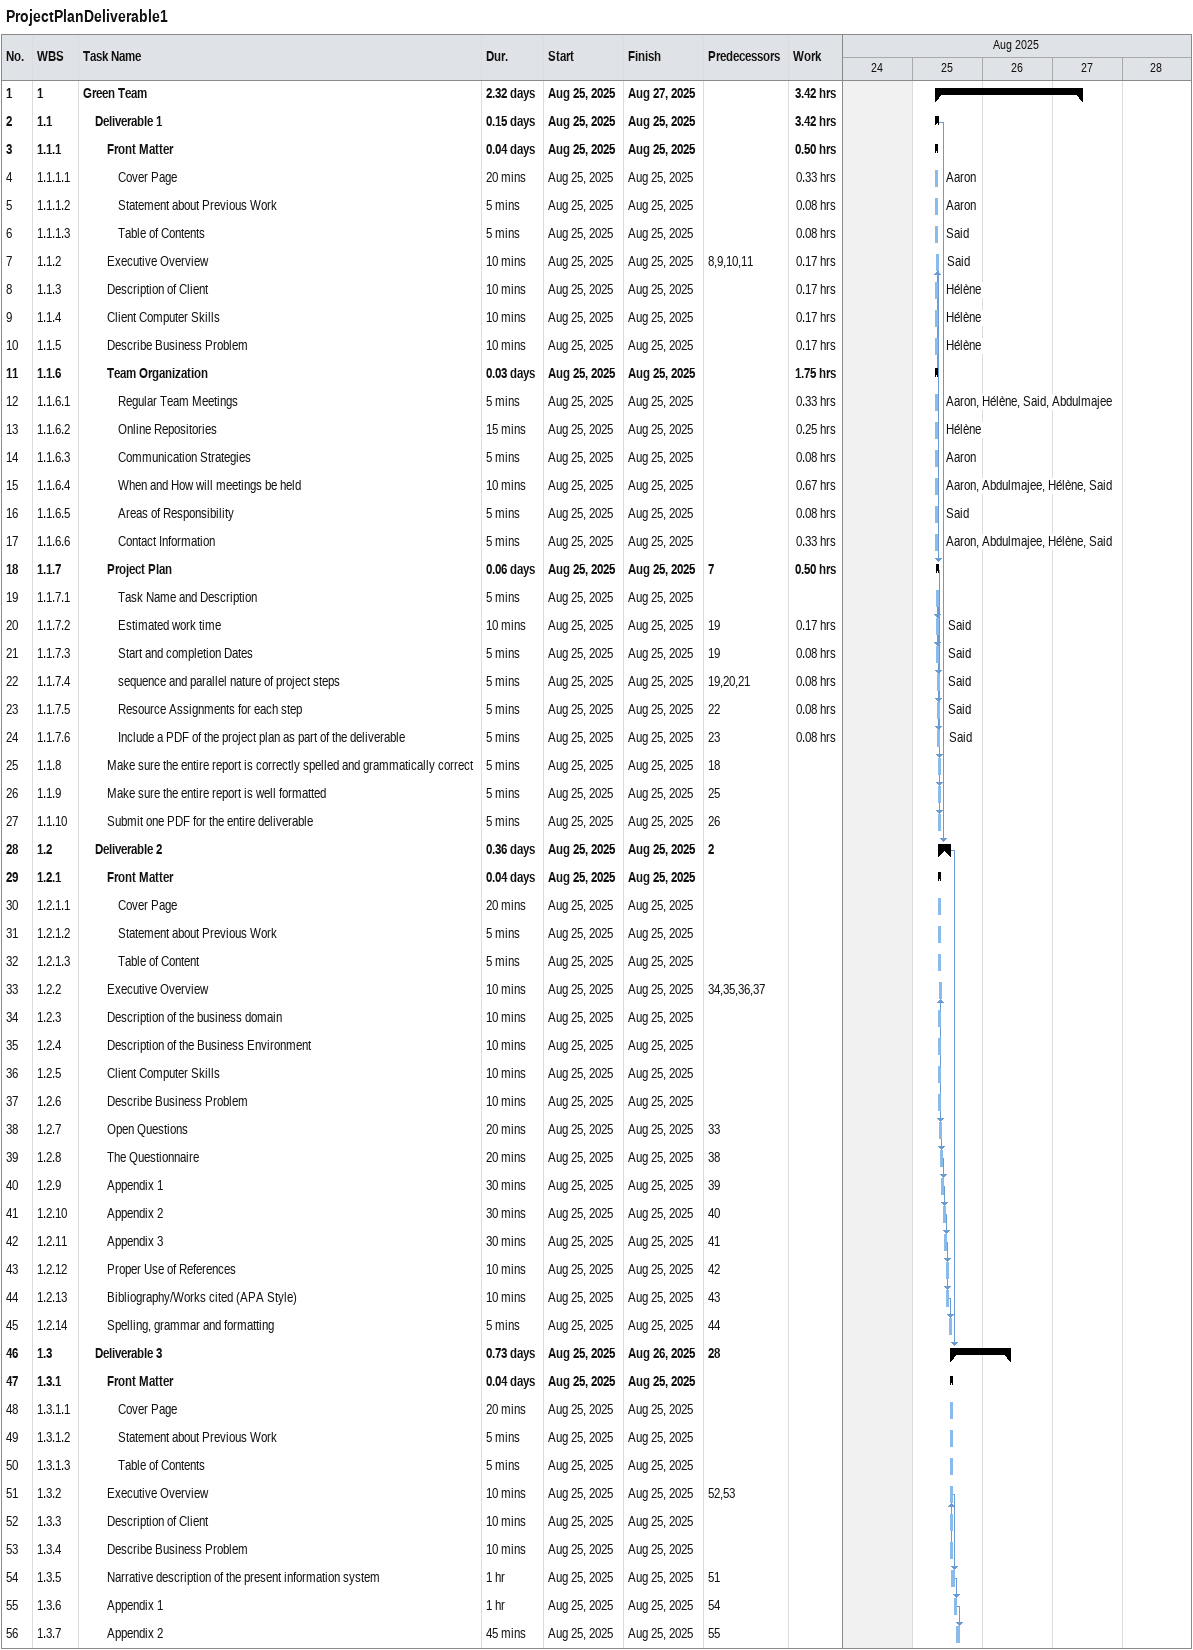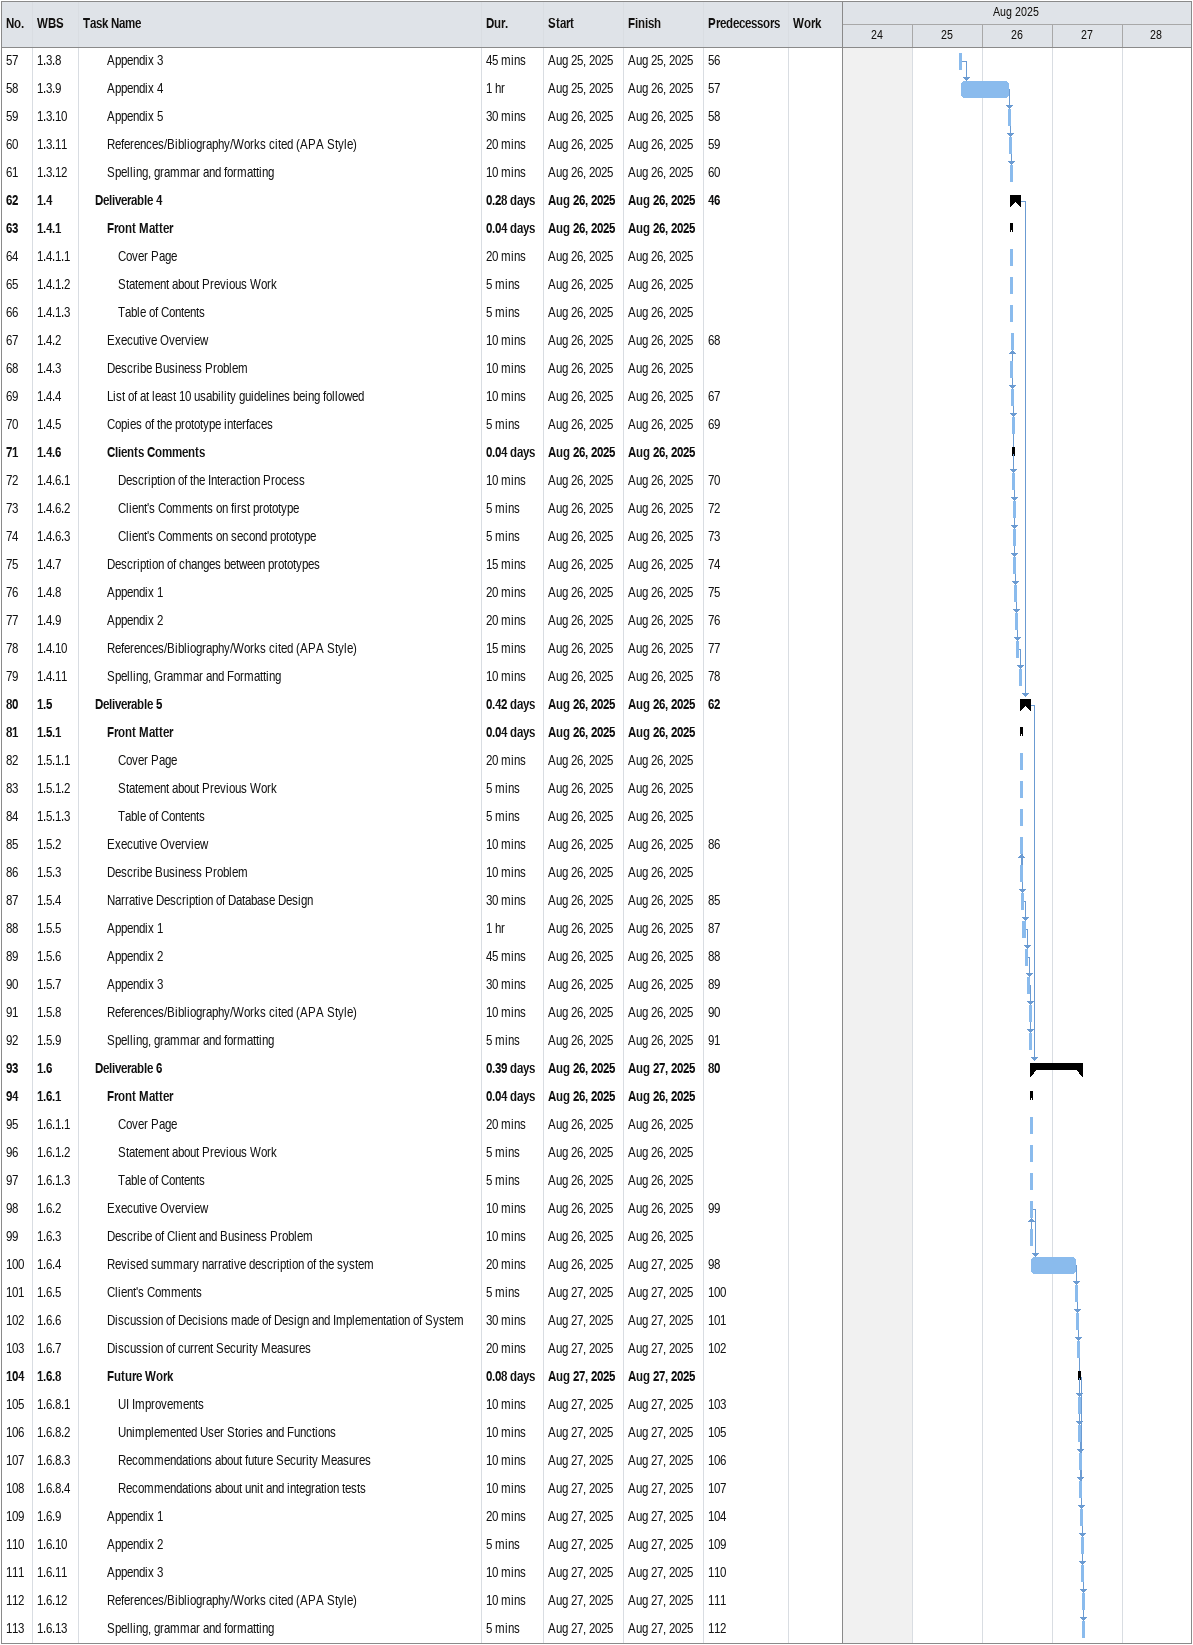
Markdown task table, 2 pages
ProjectPlanDeliverable1

| ID | WBS | Task | Duration | Start | Finish | Predecessors | Resources | Work (h) |
|---|---|---|---|---|---|---|---|---|
| 1 | 1 | **Green Team** | 2.32d | 2025-08-25 | 2025-08-27 |  |  | 3.42 |
| 2 | 1.1 | **Deliverable 1** | 0.15d | 2025-08-25 | 2025-08-25 |  |  | 3.42 |
| 3 | 1.1.1 | **Front Matter** | 0.04d | 2025-08-25 | 2025-08-25 |  |  | 0.50 |
| 4 | 1.1.1.1 | Cover Page | 20min | 2025-08-25 | 2025-08-25 |  | Aaron | 0.33 |
| 5 | 1.1.1.2 | Statement about Previous Work | 5min | 2025-08-25 | 2025-08-25 |  | Aaron | 0.08 |
| 6 | 1.1.1.3 | Table of Contents | 5min | 2025-08-25 | 2025-08-25 |  | Said | 0.08 |
| 7 | 1.1.2 | Executive Overview | 10min | 2025-08-25 | 2025-08-25 | 8, 9, 10, 11 | Said | 0.17 |
| 8 | 1.1.3 | Description of Client | 10min | 2025-08-25 | 2025-08-25 |  | Hélène | 0.17 |
| 9 | 1.1.4 | Client Computer Skills | 10min | 2025-08-25 | 2025-08-25 |  | Hélène | 0.17 |
| 10 | 1.1.5 | Describe Business Problem | 10min | 2025-08-25 | 2025-08-25 |  | Hélène | 0.17 |
| 11 | 1.1.6 | **Team Organization** | 0.03d | 2025-08-25 | 2025-08-25 |  |  | 1.75 |
| 12 | 1.1.6.1 | Regular Team Meetings | 5min | 2025-08-25 | 2025-08-25 |  | Aaron, Hélène, Said, Abdulmajee | 0.33 |
| 13 | 1.1.6.2 | Online Repositories | 15min | 2025-08-25 | 2025-08-25 |  | Hélène | 0.25 |
| 14 | 1.1.6.3 | Communication Strategies | 5min | 2025-08-25 | 2025-08-25 |  | Aaron | 0.08 |
| 15 | 1.1.6.4 | When and How will meetings be held | 10min | 2025-08-25 | 2025-08-25 |  | Aaron, Abdulmajee, Hélène, Said | 0.67 |
| 16 | 1.1.6.5 | Areas of Responsibility | 5min | 2025-08-25 | 2025-08-25 |  | Said | 0.08 |
| 17 | 1.1.6.6 | Contact Information | 5min | 2025-08-25 | 2025-08-25 |  | Aaron, Abdulmajee, Hélène, Said | 0.33 |
| 18 | 1.1.7 | **Project Plan** | 0.06d | 2025-08-25 | 2025-08-25 | 7 |  | 0.50 |
| 19 | 1.1.7.1 | Task Name and Description | 5min | 2025-08-25 | 2025-08-25 |  |  |  |
| 20 | 1.1.7.2 | Estimated work time | 10min | 2025-08-25 | 2025-08-25 | 19 | Said | 0.17 |
| 21 | 1.1.7.3 | Start and completion Dates | 5min | 2025-08-25 | 2025-08-25 | 19 | Said | 0.08 |
| 22 | 1.1.7.4 | sequence and parallel nature of project steps | 5min | 2025-08-25 | 2025-08-25 | 19, 20, 21 | Said | 0.08 |
| 23 | 1.1.7.5 | Resource Assignments for each step | 5min | 2025-08-25 | 2025-08-25 | 22 | Said | 0.08 |
| 24 | 1.1.7.6 | Include a PDF of the project plan as part of the deliverable | 5min | 2025-08-25 | 2025-08-25 | 23 | Said | 0.08 |
| 25 | 1.1.8 | Make sure the entire report is correctly spelled and grammatically correct | 5min | 2025-08-25 | 2025-08-25 | 18 |  |  |
| 26 | 1.1.9 | Make sure the entire report is well formatted | 5min | 2025-08-25 | 2025-08-25 | 25 |  |  |
| 27 | 1.1.10 | Submit one PDF for the entire deliverable | 5min | 2025-08-25 | 2025-08-25 | 26 |  |  |
| 28 | 1.2 | **Deliverable 2** | 0.36d | 2025-08-25 | 2025-08-25 | 2 |  |  |
| 29 | 1.2.1 | **Front Matter** | 0.04d | 2025-08-25 | 2025-08-25 |  |  |  |
| 30 | 1.2.1.1 | Cover Page | 20min | 2025-08-25 | 2025-08-25 |  |  |  |
| 31 | 1.2.1.2 | Statement about Previous Work | 5min | 2025-08-25 | 2025-08-25 |  |  |  |
| 32 | 1.2.1.3 | Table of Content | 5min | 2025-08-25 | 2025-08-25 |  |  |  |
| 33 | 1.2.2 | Executive Overview | 10min | 2025-08-25 | 2025-08-25 | 34, 35, 36, 37 |  |  |
| 34 | 1.2.3 | Description of the business domain | 10min | 2025-08-25 | 2025-08-25 |  |  |  |
| 35 | 1.2.4 | Description of the Business Environment | 10min | 2025-08-25 | 2025-08-25 |  |  |  |
| 36 | 1.2.5 | Client Computer Skills | 10min | 2025-08-25 | 2025-08-25 |  |  |  |
| 37 | 1.2.6 | Describe Business Problem | 10min | 2025-08-25 | 2025-08-25 |  |  |  |
| 38 | 1.2.7 | Open Questions | 20min | 2025-08-25 | 2025-08-25 | 33 |  |  |
| 39 | 1.2.8 | The Questionnaire | 20min | 2025-08-25 | 2025-08-25 | 38 |  |  |
| 40 | 1.2.9 | Appendix 1 | 30min | 2025-08-25 | 2025-08-25 | 39 |  |  |
| 41 | 1.2.10 | Appendix 2 | 30min | 2025-08-25 | 2025-08-25 | 40 |  |  |
| 42 | 1.2.11 | Appendix 3 | 30min | 2025-08-25 | 2025-08-25 | 41 |  |  |
| 43 | 1.2.12 | Proper Use of References | 10min | 2025-08-25 | 2025-08-25 | 42 |  |  |
| 44 | 1.2.13 | Bibliography/Works cited (APA Style) | 10min | 2025-08-25 | 2025-08-25 | 43 |  |  |
| 45 | 1.2.14 | Spelling, grammar and formatting | 5min | 2025-08-25 | 2025-08-25 | 44 |  |  |
| 46 | 1.3 | **Deliverable 3** | 0.73d | 2025-08-25 | 2025-08-26 | 28 |  |  |
| 47 | 1.3.1 | **Front Matter** | 0.04d | 2025-08-25 | 2025-08-25 |  |  |  |
| 48 | 1.3.1.1 | Cover Page | 20min | 2025-08-25 | 2025-08-25 |  |  |  |
| 49 | 1.3.1.2 | Statement about Previous Work | 5min | 2025-08-25 | 2025-08-25 |  |  |  |
| 50 | 1.3.1.3 | Table of Contents | 5min | 2025-08-25 | 2025-08-25 |  |  |  |
| 51 | 1.3.2 | Executive Overview | 10min | 2025-08-25 | 2025-08-25 | 52, 53 |  |  |
| 52 | 1.3.3 | Description of Client | 10min | 2025-08-25 | 2025-08-25 |  |  |  |
| 53 | 1.3.4 | Describe Business Problem | 10min | 2025-08-25 | 2025-08-25 |  |  |  |
| 54 | 1.3.5 | Narrative description of the present information system | 1h | 2025-08-25 | 2025-08-25 | 51 |  |  |
| 55 | 1.3.6 | Appendix 1 | 1h | 2025-08-25 | 2025-08-25 | 54 |  |  |
| 56 | 1.3.7 | Appendix 2 | 45min | 2025-08-25 | 2025-08-25 | 55 |  |  |
| 57 | 1.3.8 | Appendix 3 | 45min | 2025-08-25 | 2025-08-25 | 56 |  |  |
| 58 | 1.3.9 | Appendix 4 | 1h | 2025-08-25 | 2025-08-26 | 57 |  |  |
| 59 | 1.3.10 | Appendix 5 | 30min | 2025-08-26 | 2025-08-26 | 58 |  |  |
| 60 | 1.3.11 | References/Bibliography/Works cited (APA Style) | 20min | 2025-08-26 | 2025-08-26 | 59 |  |  |
| 61 | 1.3.12 | Spelling, grammar and formatting | 10min | 2025-08-26 | 2025-08-26 | 60 |  |  |
| 62 | 1.4 | **Deliverable 4** | 0.28d | 2025-08-26 | 2025-08-26 | 46 |  |  |
| 63 | 1.4.1 | **Front Matter** | 0.04d | 2025-08-26 | 2025-08-26 |  |  |  |
| 64 | 1.4.1.1 | Cover Page | 20min | 2025-08-26 | 2025-08-26 |  |  |  |
| 65 | 1.4.1.2 | Statement about Previous Work | 5min | 2025-08-26 | 2025-08-26 |  |  |  |
| 66 | 1.4.1.3 | Table of Contents | 5min | 2025-08-26 | 2025-08-26 |  |  |  |
| 67 | 1.4.2 | Executive Overview | 10min | 2025-08-26 | 2025-08-26 | 68 |  |  |
| 68 | 1.4.3 | Describe Business Problem | 10min | 2025-08-26 | 2025-08-26 |  |  |  |
| 69 | 1.4.4 | List of at least 10 usability guidelines being followed | 10min | 2025-08-26 | 2025-08-26 | 67 |  |  |
| 70 | 1.4.5 | Copies of the prototype interfaces | 5min | 2025-08-26 | 2025-08-26 | 69 |  |  |
| 71 | 1.4.6 | **Clients Comments** | 0.04d | 2025-08-26 | 2025-08-26 |  |  |  |
| 72 | 1.4.6.1 | Description of the Interaction Process | 10min | 2025-08-26 | 2025-08-26 | 70 |  |  |
| 73 | 1.4.6.2 | Client's Comments on first prototype | 5min | 2025-08-26 | 2025-08-26 | 72 |  |  |
| 74 | 1.4.6.3 | Client's Comments on second prototype | 5min | 2025-08-26 | 2025-08-26 | 73 |  |  |
| 75 | 1.4.7 | Description of changes between prototypes | 15min | 2025-08-26 | 2025-08-26 | 74 |  |  |
| 76 | 1.4.8 | Appendix 1 | 20min | 2025-08-26 | 2025-08-26 | 75 |  |  |
| 77 | 1.4.9 | Appendix 2 | 20min | 2025-08-26 | 2025-08-26 | 76 |  |  |
| 78 | 1.4.10 | References/Bibliography/Works cited (APA Style) | 15min | 2025-08-26 | 2025-08-26 | 77 |  |  |
| 79 | 1.4.11 | Spelling, Grammar and Formatting | 10min | 2025-08-26 | 2025-08-26 | 78 |  |  |
| 80 | 1.5 | **Deliverable 5** | 0.42d | 2025-08-26 | 2025-08-26 | 62 |  |  |
| 81 | 1.5.1 | **Front Matter** | 0.04d | 2025-08-26 | 2025-08-26 |  |  |  |
| 82 | 1.5.1.1 | Cover Page | 20min | 2025-08-26 | 2025-08-26 |  |  |  |
| 83 | 1.5.1.2 | Statement about Previous Work | 5min | 2025-08-26 | 2025-08-26 |  |  |  |
| 84 | 1.5.1.3 | Table of Contents | 5min | 2025-08-26 | 2025-08-26 |  |  |  |
| 85 | 1.5.2 | Executive Overview | 10min | 2025-08-26 | 2025-08-26 | 86 |  |  |
| 86 | 1.5.3 | Describe Business Problem | 10min | 2025-08-26 | 2025-08-26 |  |  |  |
| 87 | 1.5.4 | Narrative Description of Database Design | 30min | 2025-08-26 | 2025-08-26 | 85 |  |  |
| 88 | 1.5.5 | Appendix 1 | 1h | 2025-08-26 | 2025-08-26 | 87 |  |  |
| 89 | 1.5.6 | Appendix 2 | 45min | 2025-08-26 | 2025-08-26 | 88 |  |  |
| 90 | 1.5.7 | Appendix 3 | 30min | 2025-08-26 | 2025-08-26 | 89 |  |  |
| 91 | 1.5.8 | References/Bibliography/Works cited (APA Style) | 10min | 2025-08-26 | 2025-08-26 | 90 |  |  |
| 92 | 1.5.9 | Spelling, grammar and formatting | 5min | 2025-08-26 | 2025-08-26 | 91 |  |  |
| 93 | 1.6 | **Deliverable 6** | 0.39d | 2025-08-26 | 2025-08-27 | 80 |  |  |
| 94 | 1.6.1 | **Front Matter** | 0.04d | 2025-08-26 | 2025-08-26 |  |  |  |
| 95 | 1.6.1.1 | Cover Page | 20min | 2025-08-26 | 2025-08-26 |  |  |  |
| 96 | 1.6.1.2 | Statement about Previous Work | 5min | 2025-08-26 | 2025-08-26 |  |  |  |
| 97 | 1.6.1.3 | Table of Contents | 5min | 2025-08-26 | 2025-08-26 |  |  |  |
| 98 | 1.6.2 | Executive Overview | 10min | 2025-08-26 | 2025-08-26 | 99 |  |  |
| 99 | 1.6.3 | Describe of Client and Business Problem | 10min | 2025-08-26 | 2025-08-26 |  |  |  |
| 100 | 1.6.4 | Revised summary narrative description of the system | 20min | 2025-08-26 | 2025-08-27 | 98 |  |  |
| 101 | 1.6.5 | Client's Comments | 5min | 2025-08-27 | 2025-08-27 | 100 |  |  |
| 102 | 1.6.6 | Discussion of Decisions made of Design and Implementation of System | 30min | 2025-08-27 | 2025-08-27 | 101 |  |  |
| 103 | 1.6.7 | Discussion of current Security Measures | 20min | 2025-08-27 | 2025-08-27 | 102 |  |  |
| 104 | 1.6.8 | **Future Work** | 0.08d | 2025-08-27 | 2025-08-27 |  |  |  |
| 105 | 1.6.8.1 | UI Improvements | 10min | 2025-08-27 | 2025-08-27 | 103 |  |  |
| 106 | 1.6.8.2 | Unimplemented User Stories and Functions | 10min | 2025-08-27 | 2025-08-27 | 105 |  |  |
| 107 | 1.6.8.3 | Recommendations about future Security Measures | 10min | 2025-08-27 | 2025-08-27 | 106 |  |  |
| 108 | 1.6.8.4 | Recommendations about unit and integration tests | 10min | 2025-08-27 | 2025-08-27 | 107 |  |  |
| 109 | 1.6.9 | Appendix 1 | 20min | 2025-08-27 | 2025-08-27 | 104 |  |  |
| 110 | 1.6.10 | Appendix 2 | 5min | 2025-08-27 | 2025-08-27 | 109 |  |  |
| 111 | 1.6.11 | Appendix 3 | 10min | 2025-08-27 | 2025-08-27 | 110 |  |  |
| 112 | 1.6.12 | References/Bibliography/Works cited (APA Style) | 10min | 2025-08-27 | 2025-08-27 | 111 |  |  |
| 113 | 1.6.13 | Spelling, grammar and formatting | 5min | 2025-08-27 | 2025-08-27 | 112 |  |  |
